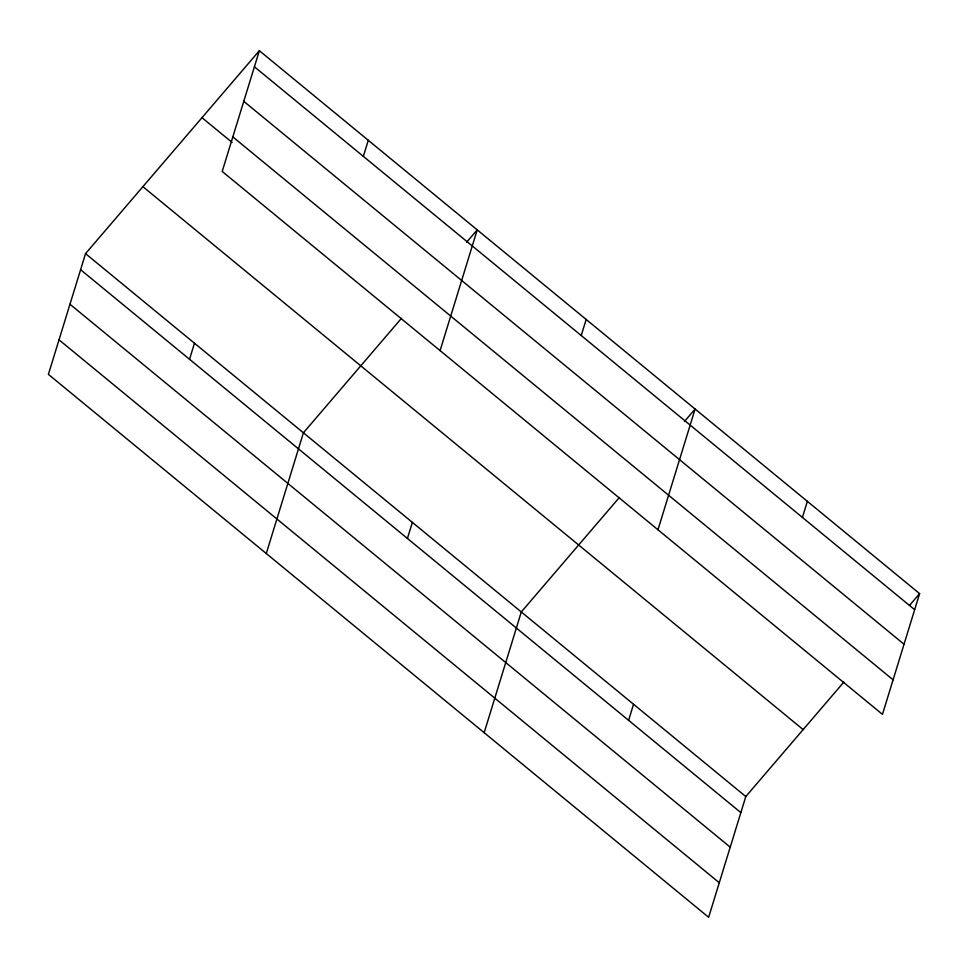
<?xml version="1.0" encoding="UTF-8"?>
<svg xmlns="http://www.w3.org/2000/svg" width="968" height="968" viewBox="0 0 968 968"><rect width="100%" height="100%" fill="white"/><g stroke="black" fill="none" stroke-linecap="round" stroke-linejoin="round"><path stroke-width="1.45" d="M259.351 50.711L222.204 171.445L882.465 714.36L919.6 593.638L259.351 50.711L85.535 253.64L48.4 374.362L708.649 917.289L745.796 796.555L843.842 682.089M189.534 359.285L194.483 343.216M363.339 156.368L368.288 140.299M266.285 553.527L303.42 432.793L401.466 318.327M440.089 350.61L477.224 229.876L466.54 242.363M407.419 538.45L412.368 522.381M581.224 335.533L586.172 319.464M484.169 732.691L521.304 611.957L619.351 497.491M657.974 529.774L695.109 409.041L684.424 421.528M628.607 720.325L633.556 704.256M802.411 517.408L807.36 501.339M909.884 604.988L919.6 593.638M254.403 66.78L914.651 609.707M243.779 101.325L904.027 644.24M232.828 136.911L893.089 679.826M201.985 117.685L232.126 142.453M142.901 186.667L803.15 729.594M85.535 253.64L745.796 796.555M80.598 269.709L740.847 812.624M69.974 304.242L730.223 847.157M59.024 339.829L719.284 882.743"/></g></svg>
